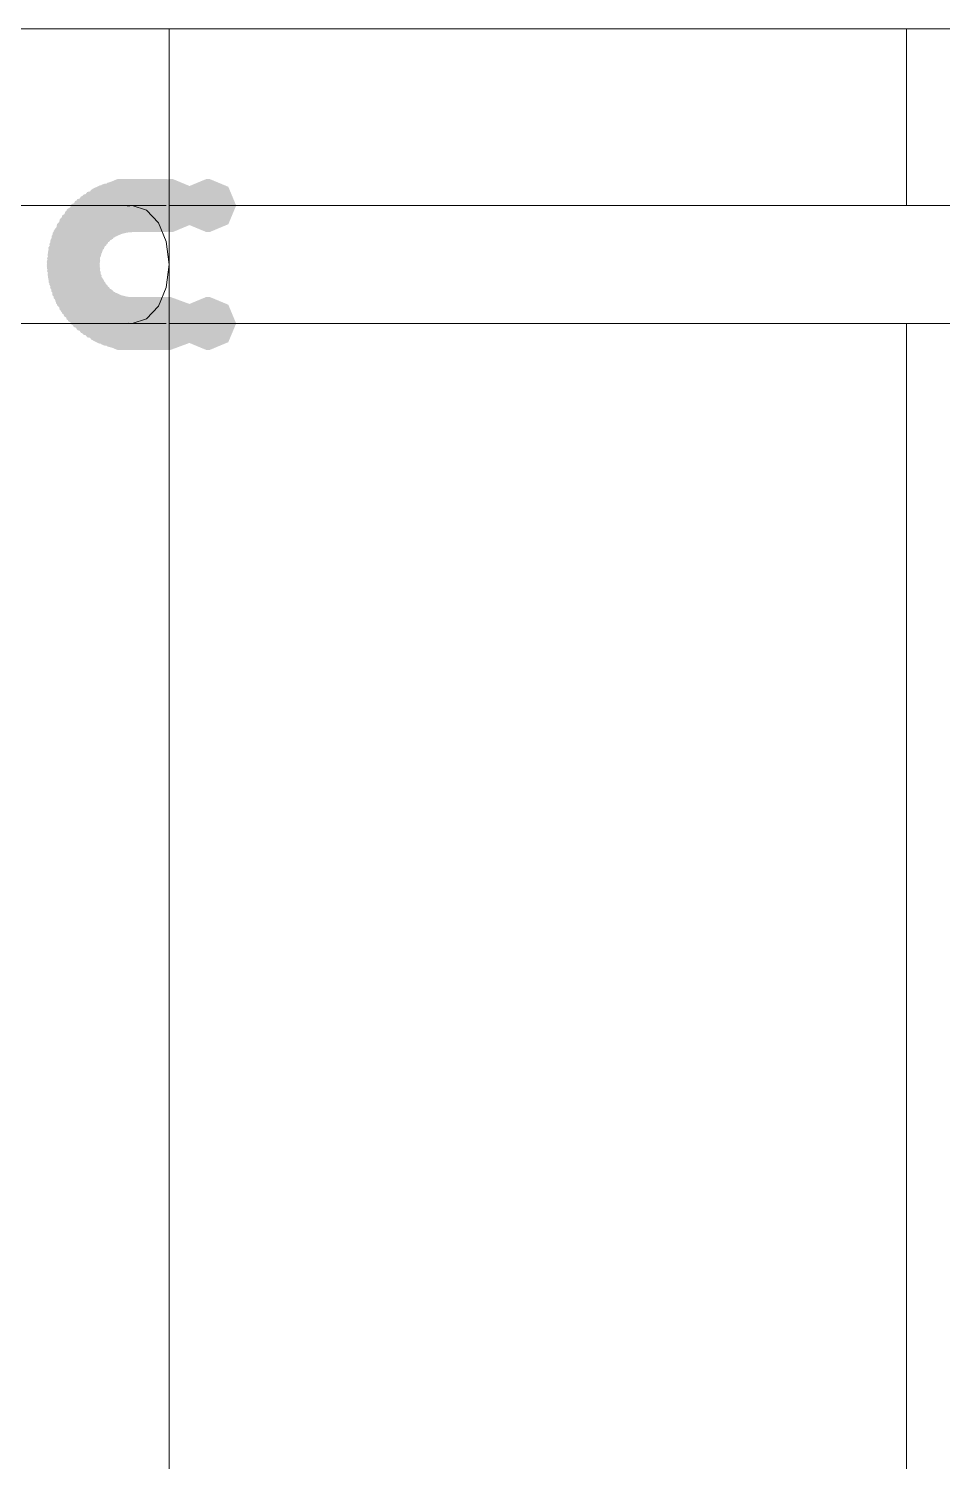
# Model space of a CAD drawing. Header units: millimetres. Extents: x -546 to 1681, y -650 to 1730.
# Drawn here: x 639.745 to 642.842, y 504.698 to 509.558 of the extents above; entities that cross this region are included whole.
import ezdxf

# ---------------------------------------------------------------- set-up
doc = ezdxf.new("R2010")
doc.units = ezdxf.units.MM

msp = doc.modelspace()

# ---------------------------------------------------------------- hatches: boundary and pattern name
h = msp.add_hatch(color=7)
h.dxf.hatch_style = 2
h.paths.add_polyline_path([(640.0678, 508.8632), (640.1231, 508.9043), (640.1333, 508.9724), (640.0922, 509.0276), (640.0241, 509.0379), (640.0122, 509.0349), (639.9569, 508.9938), (639.9467, 508.9257), (639.9877, 508.8705), (640.0558, 508.8602)])
h = msp.add_hatch(color=7)
h.dxf.hatch_style = 2
h.paths.add_polyline_path([(640.056, 508.8675), (640.1195, 508.894), (640.146, 508.9575), (640.1195, 509.0211), (640.056, 509.0475), (640.046, 509.0475), (639.9824, 509.0211), (639.956, 508.9575), (639.9824, 508.894), (640.046, 508.8675)])
h = msp.add_hatch(color=7)
h.dxf.hatch_style = 2
h.paths.add_polyline_path([(640.0798, 508.8662), (640.1351, 508.9073), (640.1453, 508.9754), (640.1042, 509.0306), (640.0362, 509.0409), (640.0241, 509.0379), (639.9689, 508.9968), (639.9587, 508.9287), (639.9997, 508.8735), (640.0678, 508.8632)])
h = msp.add_hatch(color=7)
h.dxf.hatch_style = 2
h.paths.add_polyline_path([(640.068, 508.8675), (640.1315, 508.894), (640.158, 508.9575), (640.1315, 509.0211), (640.068, 509.0475), (640.056, 509.0475), (639.9924, 509.0211), (639.966, 508.9575), (639.9924, 508.894), (640.056, 508.8675)])
h = msp.add_hatch(color=7)
h.dxf.hatch_style = 2
h.paths.add_polyline_path([(640.0847, 508.8666), (640.1435, 508.9024), (640.1599, 508.9692), (640.1241, 509.028), (640.0573, 509.0445), (640.0443, 509.0425), (639.9855, 509.0067), (639.969, 508.9399), (640.0048, 508.8811), (640.0717, 508.8646)])
h = msp.add_hatch(color=7)
h.dxf.hatch_style = 2
h.paths.add_polyline_path([(640.08, 508.8675), (640.1435, 508.894), (640.17, 508.9575), (640.1435, 509.0211), (640.08, 509.0475), (640.068, 509.0475), (640.0044, 509.0211), (639.978, 508.9575), (640.0044, 508.894), (640.068, 508.8675)])
h = msp.add_hatch(color=7)
h.dxf.hatch_style = 2
h.paths.add_polyline_path([(640.0905, 508.8669), (640.1516, 508.8985), (640.1727, 508.964), (640.141, 509.0252), (640.0755, 509.0462), (640.0635, 509.0452), (640.0024, 509.0136), (639.9813, 508.9481), (640.0129, 508.8869), (640.0785, 508.8659)])
h = msp.add_hatch(color=7)
h.dxf.hatch_style = 2
h.paths.add_polyline_path([(640.092, 508.8675), (640.1555, 508.894), (640.182, 508.9575), (640.1555, 509.0211), (640.092, 509.0475), (640.08, 509.0475), (640.0164, 509.0211), (639.99, 508.9575), (640.0164, 508.894), (640.08, 508.8675)])
h = msp.add_hatch(color=7)
h.dxf.hatch_style = 2
h.paths.add_polyline_path([(640.1029, 508.8678), (640.1642, 508.899), (640.1857, 508.9645), (640.1545, 509.0258), (640.0891, 509.0473), (640.0761, 509.0463), (640.0147, 509.015), (639.9932, 508.9496), (640.0245, 508.8883), (640.0899, 508.8668)])
h = msp.add_hatch(color=7)
h.dxf.hatch_style = 2
h.paths.add_polyline_path([(640.104, 508.8675), (640.1675, 508.894), (640.194, 508.9575), (640.1675, 509.0211), (640.104, 509.0475), (640.092, 509.0475), (640.0284, 509.0211), (640.002, 508.9575), (640.0284, 508.894), (640.092, 508.8675)])
h = msp.add_hatch(color=7)
h.dxf.hatch_style = 2
h.paths.add_polyline_path([(640.115, 508.8675), (640.1785, 508.894), (640.205, 508.9575), (640.1785, 509.0211), (640.115, 509.0475), (640.104, 509.0475), (640.0404, 509.0211), (640.014, 508.9575), (640.0404, 508.894), (640.104, 508.8675)])
h = msp.add_hatch(color=7)
h.dxf.hatch_style = 2
h.paths.add_polyline_path([(640.127, 508.8675), (640.1905, 508.894), (640.217, 508.9575), (640.1905, 509.0211), (640.127, 509.0475), (640.115, 509.0475), (640.0514, 509.0211), (640.025, 508.9575), (640.0514, 508.894), (640.115, 508.8675)])
h = msp.add_hatch(color=7)
h.dxf.hatch_style = 2
h.paths.add_polyline_path([(640.138, 508.8675), (640.2015, 508.894), (640.228, 508.9575), (640.2015, 509.0211), (640.138, 509.0475), (640.127, 509.0475), (640.0634, 509.0211), (640.037, 508.9575), (640.0634, 508.894), (640.127, 508.8675)])
h = msp.add_hatch(color=7)
h.dxf.hatch_style = 2
h.paths.add_polyline_path([(640.15, 508.8675), (640.2135, 508.894), (640.24, 508.9575), (640.2135, 509.0211), (640.15, 509.0475), (640.138, 509.0475), (640.0744, 509.0211), (640.048, 508.9575), (640.0744, 508.894), (640.138, 508.8675)])
h = msp.add_hatch(color=7)
h.dxf.hatch_style = 2
h.paths.add_polyline_path([(640.161, 508.8675), (640.2245, 508.894), (640.251, 508.9575), (640.2245, 509.0211), (640.161, 509.0475), (640.15, 509.0475), (640.0864, 509.0211), (640.06, 508.9575), (640.0864, 508.894), (640.15, 508.8675)])
h = msp.add_hatch(color=7)
h.dxf.hatch_style = 2
h.paths.add_polyline_path([(640.172, 508.8675), (640.2355, 508.894), (640.262, 508.9575), (640.2355, 509.0211), (640.172, 509.0475), (640.161, 509.0475), (640.0974, 509.0211), (640.071, 508.9575), (640.0974, 508.894), (640.161, 508.8675)])
h = msp.add_hatch(color=7)
h.dxf.hatch_style = 2
h.paths.add_polyline_path([(640.183, 508.8675), (640.2465, 508.894), (640.273, 508.9575), (640.2465, 509.0211), (640.183, 509.0475), (640.172, 509.0475), (640.1084, 509.0211), (640.082, 508.9575), (640.1084, 508.894), (640.172, 508.8675)])
h = msp.add_hatch(color=7)
h.dxf.hatch_style = 2
h.paths.add_polyline_path([(640.193, 508.8675), (640.2565, 508.894), (640.283, 508.9575), (640.2565, 509.0211), (640.193, 509.0475), (640.183, 509.0475), (640.1194, 509.0211), (640.093, 508.9575), (640.1194, 508.894), (640.183, 508.8675)])
h = msp.add_hatch(color=7)
h.dxf.hatch_style = 2
h.paths.add_polyline_path([(640.204, 508.8675), (640.2675, 508.894), (640.294, 508.9575), (640.2675, 509.0211), (640.204, 509.0475), (640.193, 509.0475), (640.1294, 509.0211), (640.103, 508.9575), (640.1294, 508.894), (640.193, 508.8675)])
h = msp.add_hatch(color=7)
h.dxf.hatch_style = 2
h.paths.add_polyline_path([(640.214, 508.8675), (640.2775, 508.894), (640.304, 508.9575), (640.2775, 509.0211), (640.214, 509.0475), (640.204, 509.0475), (640.1404, 509.0211), (640.114, 508.9575), (640.1404, 508.894), (640.204, 508.8675)])
h = msp.add_hatch(color=7)
h.dxf.hatch_style = 2
h.paths.add_polyline_path([(640.223, 508.8675), (640.2865, 508.894), (640.313, 508.9575), (640.2865, 509.0211), (640.223, 509.0475), (640.1504, 509.0211), (640.124, 508.9575), (640.1504, 508.894)])
h = msp.add_hatch(color=7)
h.dxf.hatch_style = 2
h.paths.add_polyline_path([(640.233, 508.8675), (640.2965, 508.894), (640.323, 508.9575), (640.2965, 509.0211), (640.233, 509.0475), (640.223, 509.0475), (640.1594, 509.0211), (640.133, 508.9575), (640.1594, 508.894), (640.223, 508.8675)])
h = msp.add_hatch(color=7)
h.dxf.hatch_style = 2
h.paths.add_polyline_path([(640.347, 509.0475), (640.2834, 509.0211), (640.257, 508.9575), (640.2834, 508.894), (640.347, 508.8675), (640.358, 508.8675), (640.4215, 508.894), (640.448, 508.9575), (640.4215, 509.0211), (640.358, 509.0475)])
h = msp.add_hatch(color=7)
h.dxf.hatch_style = 2
h.paths.add_polyline_path([(640.0195, 508.8362), (640.0506, 508.8977), (640.0293, 508.9631), (639.9679, 508.9942), (639.9024, 508.9729), (639.8644, 508.9054), (639.8856, 508.84), (639.9471, 508.8089)])
h = msp.add_hatch(color=7)
h.dxf.hatch_style = 2
h.paths.add_polyline_path([(640.0265, 508.8422), (640.0576, 508.9037), (640.0363, 508.9691), (639.9749, 509.0002), (639.9094, 508.9789), (639.8714, 508.9114), (639.8926, 508.846), (639.9541, 508.8149)])
h = msp.add_hatch(color=7)
h.dxf.hatch_style = 2
h.paths.add_polyline_path([(640.03, 508.8445), (640.065, 508.9038), (640.048, 508.9705), (639.9887, 509.0055), (639.922, 508.9885), (639.879, 508.9233), (639.896, 508.8565), (639.9553, 508.8216)])
h = msp.add_hatch(color=7)
h.dxf.hatch_style = 2
h.paths.add_polyline_path([(640.038, 508.8505), (640.073, 508.9098), (640.056, 508.9765), (639.9967, 509.0115), (639.93, 508.9945), (639.887, 508.9293), (639.904, 508.8625), (639.9633, 508.8276)])
h = msp.add_hatch(color=7)
h.dxf.hatch_style = 2
h.paths.add_polyline_path([(640.0429, 508.8537), (640.0811, 508.9109), (640.0679, 508.9785), (640.0106, 509.0167), (639.9431, 509.0034), (639.8958, 508.9402), (639.9091, 508.8726), (639.9663, 508.8344)])
h = msp.add_hatch(color=7)
h.dxf.hatch_style = 2
h.paths.add_polyline_path([(640.0457, 508.8549), (640.0884, 508.9089), (640.0807, 508.9773), (640.0267, 509.02), (639.9583, 509.0122), (639.9065, 508.9532), (639.9143, 508.8848), (639.9683, 508.8421)])
h = msp.add_hatch(color=7)
h.dxf.hatch_style = 2
h.paths.add_polyline_path([(640.0522, 508.858), (640.0973, 508.9101), (640.0925, 508.9788), (640.0404, 509.0238), (639.9717, 509.019), (639.9617, 509.014), (639.9167, 508.962), (639.9215, 508.8933), (639.9736, 508.8483), (640.0422, 508.853)])
h = msp.add_hatch(color=7)
h.dxf.hatch_style = 2
h.paths.add_polyline_path([(640.0602, 508.8616), (640.1071, 508.912), (640.1049, 508.9808), (640.0545, 509.0277), (639.9857, 509.0255), (639.9747, 509.0205), (639.9278, 508.9701), (639.93, 508.9013), (639.9804, 508.8544), (640.0492, 508.8566)])
h = msp.add_hatch(color=7)
h.dxf.hatch_style = 2
h.paths.add_polyline_path([(640.0647, 508.863), (640.1154, 508.9095), (640.1186, 508.9783), (640.072, 509.029), (640.0032, 509.0321), (639.9922, 509.0281), (639.9415, 508.9816), (639.9384, 508.9128), (639.985, 508.8621), (640.0537, 508.859)])
h = msp.add_hatch(color=7)
h.dxf.hatch_style = 2
h.paths.add_polyline_path([(639.9999, 508.8106), (640.0131, 508.8782), (639.9749, 508.9354), (639.9073, 508.9487), (639.8501, 508.9105), (639.8328, 508.8369), (639.8711, 508.7797), (639.9386, 508.7664)])
h = msp.add_hatch(color=7)
h.dxf.hatch_style = 2
h.paths.add_polyline_path([(640.0071, 508.8229), (640.0157, 508.8912), (639.9736, 508.9457), (639.9053, 508.9543), (639.8508, 508.9122), (639.8383, 508.8369), (639.8803, 508.7824), (639.9486, 508.7738)])
h = msp.add_hatch(color=7)
h.dxf.hatch_style = 2
h.paths.add_polyline_path([(640.0079, 508.8236), (640.0211, 508.8912), (639.9829, 508.9484), (639.9153, 508.9617), (639.8581, 508.9235), (639.8408, 508.8499), (639.8791, 508.7927), (639.9466, 508.7794)])
h = msp.add_hatch(color=7)
h.dxf.hatch_style = 2
h.paths.add_polyline_path([(640.0071, 508.8219), (640.0275, 508.8877), (639.9956, 508.9487), (639.9298, 508.9691), (639.8688, 508.9372), (639.8435, 508.8654), (639.8754, 508.8044), (639.9411, 508.784)])
h = msp.add_hatch(color=7)
h.dxf.hatch_style = 2
h.paths.add_polyline_path([(640.0121, 508.8279), (640.0325, 508.8937), (640.0006, 508.9547), (639.9348, 508.9751), (639.8738, 508.9432), (639.8485, 508.8714), (639.8804, 508.8104), (639.9461, 508.79)])
h = msp.add_hatch(color=7)
h.dxf.hatch_style = 2
h.paths.add_polyline_path([(640.0212, 508.8402), (640.0366, 508.9073), (640.0003, 508.9658), (639.9332, 508.9812), (639.8747, 508.9449), (639.8543, 508.8708), (639.8907, 508.8123), (639.9578, 508.7969)])
h = msp.add_hatch(color=7)
h.dxf.hatch_style = 2
h.paths.add_polyline_path([(640.0176, 508.8349), (640.0439, 508.8985), (640.0176, 508.9622), (639.954, 508.9884), (639.8903, 508.9622), (639.8581, 508.8925), (639.8843, 508.8289), (639.948, 508.8027)])
h = msp.add_hatch(color=7)
h.dxf.hatch_style = 2
h.paths.add_polyline_path([(639.9912, 508.7919), (639.9778, 508.8594), (639.9206, 508.8978), (639.8531, 508.8843), (639.8147, 508.8272), (639.8272, 508.7547), (639.8843, 508.7163), (639.9518, 508.7298)])
h = msp.add_hatch(color=7)
h.dxf.hatch_style = 2
h.paths.add_polyline_path([(639.9942, 508.8029), (639.9808, 508.8704), (639.9236, 508.9088), (639.8561, 508.8953), (639.8177, 508.8382), (639.8302, 508.7657), (639.8873, 508.7273), (639.9548, 508.7408)])
h = msp.add_hatch(color=7)
h.dxf.hatch_style = 2
h.paths.add_polyline_path([(639.9904, 508.7871), (639.9854, 508.8557), (639.9334, 508.9009), (639.8648, 508.8959), (639.8196, 508.844), (639.8226, 508.7693), (639.8745, 508.7242), (639.9432, 508.7291)])
h = msp.add_hatch(color=7)
h.dxf.hatch_style = 2
h.paths.add_polyline_path([(639.9934, 508.7981), (639.9884, 508.8667), (639.9364, 508.9119), (639.8678, 508.9069), (639.8226, 508.855), (639.8256, 508.7803), (639.8775, 508.7352), (639.9462, 508.7401)])
h = msp.add_hatch(color=7)
h.dxf.hatch_style = 2
h.paths.add_polyline_path([(639.9935, 508.7973), (639.9983, 508.866), (639.9532, 508.918), (639.8846, 508.9228), (639.8325, 508.8778), (639.8247, 508.8031), (639.8697, 508.7511), (639.9384, 508.7463)])
h = msp.add_hatch(color=7)
h.dxf.hatch_style = 2
h.paths.add_polyline_path([(639.9935, 508.7981), (639.9926, 508.867), (639.9434, 508.9151), (639.8746, 508.9142), (639.8264, 508.865), (639.8254, 508.7911), (639.8746, 508.743), (639.9434, 508.7439)])
h = msp.add_hatch(color=7)
h.dxf.hatch_style = 2
h.paths.add_polyline_path([(639.9952, 508.8022), (640.0052, 508.8703), (639.9643, 508.9257), (639.8962, 508.9358), (639.8408, 508.8949), (639.8278, 508.8217), (639.8687, 508.7664), (639.9368, 508.7563)])
h = msp.add_hatch(color=7)
h.dxf.hatch_style = 2
h.paths.add_polyline_path([(640.0004, 508.8151), (639.9954, 508.8837), (639.9434, 508.9289), (639.8748, 508.9239), (639.8296, 508.872), (639.8326, 508.7973), (639.8845, 508.7522), (639.9532, 508.7571)])
h = msp.add_hatch(color=7)
h.dxf.hatch_style = 2
h.paths.add_polyline_path([(640.0015, 508.8143), (640.0063, 508.883), (639.9612, 508.935), (639.8926, 508.9398), (639.8405, 508.8948), (639.8327, 508.8201), (639.8777, 508.7681), (639.9464, 508.7633)])
h = msp.add_hatch(color=7)
h.dxf.hatch_style = 2
h.paths.add_polyline_path([(639.986, 508.7685), (639.9595, 508.8321), (639.896, 508.8585), (639.8324, 508.8321), (639.806, 508.7685), (639.8324, 508.7), (639.896, 508.6735), (639.9595, 508.7)])
h = msp.add_hatch(color=7)
h.dxf.hatch_style = 2
h.paths.add_polyline_path([(639.986, 508.7635), (639.9595, 508.8271), (639.896, 508.8535), (639.8324, 508.8271), (639.806, 508.7635), (639.8324, 508.695), (639.896, 508.6685), (639.9595, 508.695)])
h = msp.add_hatch(color=7)
h.dxf.hatch_style = 2
h.paths.add_polyline_path([(639.986, 508.7585), (639.9595, 508.8221), (639.896, 508.8485), (639.8324, 508.8221), (639.806, 508.7585), (639.8324, 508.694), (639.896, 508.6675), (639.9595, 508.694)])
h = msp.add_hatch(color=7)
h.dxf.hatch_style = 2
h.paths.add_polyline_path([(639.806, 508.7555), (639.8324, 508.692), (639.896, 508.6655), (639.9595, 508.692), (639.986, 508.7555), (639.9595, 508.8211), (639.896, 508.8475), (639.8324, 508.8211)])
h = msp.add_hatch(color=7)
h.dxf.hatch_style = 2
h.paths.add_polyline_path([(639.806, 508.7505), (639.8324, 508.687), (639.896, 508.6605), (639.9595, 508.687), (639.986, 508.7505), (639.9595, 508.8191), (639.896, 508.8455), (639.8324, 508.8191)])
h = msp.add_hatch(color=7)
h.dxf.hatch_style = 2
h.paths.add_polyline_path([(639.987, 508.7785), (639.9605, 508.8421), (639.897, 508.8685), (639.8334, 508.8421), (639.807, 508.7785), (639.8334, 508.71), (639.897, 508.6835), (639.9605, 508.71)])
h = msp.add_hatch(color=7)
h.dxf.hatch_style = 2
h.paths.add_polyline_path([(639.9852, 508.7559), (639.9718, 508.8234), (639.9146, 508.8618), (639.8471, 508.8483), (639.8087, 508.7912), (639.8212, 508.7187), (639.8783, 508.6803), (639.9458, 508.6938)])
h = msp.add_hatch(color=7)
h.dxf.hatch_style = 2
h.paths.add_polyline_path([(639.989, 508.7935), (639.9625, 508.8571), (639.899, 508.8835), (639.8354, 508.8571), (639.809, 508.7935), (639.8354, 508.725), (639.899, 508.6985), (639.9625, 508.725)])
h = msp.add_hatch(color=7)
h.dxf.hatch_style = 2
h.paths.add_polyline_path([(639.9862, 508.7659), (639.9728, 508.8334), (639.9156, 508.8718), (639.8481, 508.8583), (639.8097, 508.8012), (639.8222, 508.7287), (639.8793, 508.6903), (639.9468, 508.7038)])
h = msp.add_hatch(color=7)
h.dxf.hatch_style = 2
h.paths.add_polyline_path([(639.9872, 508.7709), (639.9738, 508.8384), (639.9166, 508.8768), (639.8491, 508.8633), (639.8107, 508.8062), (639.8232, 508.7337), (639.8803, 508.6953), (639.9478, 508.7088)])
h = msp.add_hatch(color=7)
h.dxf.hatch_style = 2
h.paths.add_polyline_path([(639.9888, 508.7848), (639.9731, 508.8518), (639.9148, 508.8883), (639.8477, 508.8727), (639.8112, 508.8143), (639.8258, 508.7413), (639.8842, 508.7048), (639.9512, 508.7204)])
h = msp.add_hatch(color=7)
h.dxf.hatch_style = 2
h.paths.add_polyline_path([(639.9855, 508.7711), (639.9846, 508.84), (639.9354, 508.8881), (639.8666, 508.8872), (639.8184, 508.838), (639.8174, 508.7641), (639.8666, 508.716), (639.9354, 508.7169)])
h = msp.add_hatch(color=7)
h.dxf.hatch_style = 2
h.paths.add_polyline_path([(639.806, 508.7455), (639.8324, 508.682), (639.896, 508.6555), (639.9595, 508.682), (639.986, 508.7455), (639.9595, 508.8141), (639.896, 508.8405), (639.8324, 508.8141)])
h = msp.add_hatch(color=7)
h.dxf.hatch_style = 2
h.paths.add_polyline_path([(639.807, 508.7355), (639.8334, 508.672), (639.897, 508.6455), (639.9605, 508.672), (639.987, 508.7355), (639.9605, 508.8041), (639.897, 508.8305), (639.8334, 508.8041)])
h = msp.add_hatch(color=7)
h.dxf.hatch_style = 2
h.paths.add_polyline_path([(639.8087, 508.7229), (639.8471, 508.6658), (639.9146, 508.6523), (639.9718, 508.6907), (639.9852, 508.7582), (639.9458, 508.8203), (639.8783, 508.8338), (639.8212, 508.7954)])
h = msp.add_hatch(color=7)
h.dxf.hatch_style = 2
h.paths.add_polyline_path([(639.809, 508.7205), (639.8354, 508.657), (639.899, 508.6305), (639.9625, 508.657), (639.989, 508.7205), (639.9625, 508.7891), (639.899, 508.8155), (639.8354, 508.7891)])
h = msp.add_hatch(color=7)
h.dxf.hatch_style = 2
h.paths.add_polyline_path([(639.8097, 508.7129), (639.8481, 508.6558), (639.9156, 508.6423), (639.9728, 508.6807), (639.9862, 508.7482), (639.9468, 508.8103), (639.8793, 508.8238), (639.8222, 508.7854)])
h = msp.add_hatch(color=7)
h.dxf.hatch_style = 2
h.paths.add_polyline_path([(639.8107, 508.7079), (639.8491, 508.6508), (639.9166, 508.6373), (639.9738, 508.6757), (639.9872, 508.7432), (639.9478, 508.8053), (639.8803, 508.8188), (639.8232, 508.7804)])
h = msp.add_hatch(color=7)
h.dxf.hatch_style = 2
h.paths.add_polyline_path([(639.8117, 508.6979), (639.8501, 508.6408), (639.9176, 508.6273), (639.9748, 508.6657), (639.9882, 508.7332), (639.9488, 508.7953), (639.8813, 508.8088), (639.8242, 508.7704)])
h = msp.add_hatch(color=7)
h.dxf.hatch_style = 2
h.paths.add_polyline_path([(639.8142, 508.6898), (639.8507, 508.6314), (639.9178, 508.6158), (639.9761, 508.6523), (639.9918, 508.7193), (639.9542, 508.7837), (639.8872, 508.7993), (639.8288, 508.7628)])
h = msp.add_hatch(color=7)
h.dxf.hatch_style = 2
h.paths.add_polyline_path([(639.8184, 508.6771), (639.8666, 508.6279), (639.9354, 508.627), (639.9846, 508.6751), (639.9855, 508.744), (639.9354, 508.7982), (639.8666, 508.7991), (639.8174, 508.751)])
h = msp.add_hatch(color=7)
h.dxf.hatch_style = 2
h.paths.add_polyline_path([(639.8172, 508.6788), (639.8537, 508.6204), (639.9208, 508.6048), (639.9791, 508.6413), (639.9948, 508.7083), (639.9572, 508.7727), (639.8902, 508.7883), (639.8318, 508.7518)])
h = msp.add_hatch(color=7)
h.dxf.hatch_style = 2
h.paths.add_polyline_path([(639.8214, 508.6661), (639.8696, 508.6169), (639.9384, 508.616), (639.9876, 508.6641), (639.9885, 508.733), (639.9384, 508.7872), (639.8696, 508.7881), (639.8204, 508.74)])
h = msp.add_hatch(color=7)
h.dxf.hatch_style = 2
h.paths.add_polyline_path([(639.8358, 508.6312), (639.8912, 508.5903), (639.9593, 508.6004), (640.0002, 508.6557), (639.9902, 508.7239), (639.9318, 508.7698), (639.8637, 508.7597), (639.8228, 508.7043)])
h = msp.add_hatch(color=7)
h.dxf.hatch_style = 2
h.paths.add_polyline_path([(639.8244, 508.6551), (639.8726, 508.6059), (639.9414, 508.605), (639.9906, 508.6531), (639.9915, 508.722), (639.9414, 508.7762), (639.8726, 508.7771), (639.8234, 508.729)])
h = msp.add_hatch(color=7)
h.dxf.hatch_style = 2
h.paths.add_polyline_path([(639.8246, 508.6541), (639.8698, 508.6021), (639.9384, 508.5972), (639.9904, 508.6423), (639.9954, 508.711), (639.9482, 508.7689), (639.8795, 508.7739), (639.8276, 508.7287)])
h = msp.add_hatch(color=7)
h.dxf.hatch_style = 2
h.paths.add_polyline_path([(639.8296, 508.6431), (639.8748, 508.5911), (639.9434, 508.5862), (639.9954, 508.6313), (640.0004, 508.7), (639.9532, 508.7579), (639.8845, 508.7629), (639.8326, 508.7177)])
h = msp.add_hatch(color=7)
h.dxf.hatch_style = 2
h.paths.add_polyline_path([(639.8375, 508.6253), (639.8896, 508.5803), (639.9582, 508.585), (640.0033, 508.6371), (639.9985, 508.7058), (639.9434, 508.7568), (639.8747, 508.752), (639.8297, 508.7)])
h = msp.add_hatch(color=7)
h.dxf.hatch_style = 2
h.paths.add_polyline_path([(639.8405, 508.6193), (639.8926, 508.5743), (639.9612, 508.579), (640.0063, 508.6311), (640.0015, 508.6998), (639.9464, 508.7508), (639.8777, 508.746), (639.8327, 508.694)])
h = msp.add_hatch(color=7)
h.dxf.hatch_style = 2
h.paths.add_polyline_path([(639.8501, 508.6036), (639.9073, 508.5654), (639.9749, 508.5787), (640.0131, 508.6359), (639.9999, 508.7035), (639.9386, 508.7477), (639.8711, 508.7344), (639.8328, 508.6772)])
h = msp.add_hatch(color=7)
h.dxf.hatch_style = 2
h.paths.add_polyline_path([(639.8541, 508.5976), (639.9113, 508.5594), (639.9789, 508.5727), (640.0171, 508.6299), (640.0039, 508.6975), (639.9426, 508.7417), (639.8751, 508.7284), (639.8368, 508.6712)])
h = msp.add_hatch(color=7)
h.dxf.hatch_style = 2
h.paths.add_polyline_path([(639.8581, 508.5916), (639.9153, 508.5534), (639.9829, 508.5667), (640.0211, 508.6239), (640.0079, 508.6915), (639.9466, 508.7357), (639.8791, 508.7224), (639.8408, 508.6652)])
h = msp.add_hatch(color=7)
h.dxf.hatch_style = 2
h.paths.add_polyline_path([(639.8647, 508.5822), (639.9232, 508.5459), (639.9903, 508.5613), (640.0266, 508.6198), (640.0112, 508.6869), (639.9478, 508.7302), (639.8807, 508.7148), (639.8443, 508.6563)])
h = msp.add_hatch(color=7)
h.dxf.hatch_style = 2
h.paths.add_polyline_path([(639.8738, 508.5709), (639.9348, 508.539), (640.0006, 508.5594), (640.0325, 508.6204), (640.0121, 508.6862), (639.9461, 508.7241), (639.8804, 508.7037), (639.8485, 508.6427)])
h = msp.add_hatch(color=7)
h.dxf.hatch_style = 2
h.paths.add_polyline_path([(639.8788, 508.5649), (639.9398, 508.533), (640.0056, 508.5534), (640.0375, 508.6144), (640.0171, 508.6802), (639.9511, 508.7181), (639.8854, 508.6977), (639.8535, 508.6367)])
h = msp.add_hatch(color=7)
h.dxf.hatch_style = 2
h.paths.add_polyline_path([(639.8903, 508.5529), (639.954, 508.5267), (640.0176, 508.5529), (640.0439, 508.6165), (640.0176, 508.6802), (639.948, 508.7124), (639.8843, 508.6862), (639.8581, 508.6225)])
h = msp.add_hatch(color=7)
h.dxf.hatch_style = 2
h.paths.add_polyline_path([(639.8973, 508.5459), (639.961, 508.5197), (640.0246, 508.5459), (640.0509, 508.6095), (640.0246, 508.6732), (639.954, 508.7064), (639.8903, 508.6802), (639.8641, 508.6165)])
h = msp.add_hatch(color=7)
h.dxf.hatch_style = 2
h.paths.add_polyline_path([(639.9094, 508.5352), (639.9749, 508.5139), (640.0363, 508.545), (640.0576, 508.6104), (640.0265, 508.6719), (639.9541, 508.6992), (639.8926, 508.6681), (639.8714, 508.6027)])
h = msp.add_hatch(color=7)
h.dxf.hatch_style = 2
h.paths.add_polyline_path([(639.922, 508.5255), (639.9887, 508.5086), (640.048, 508.5435), (640.065, 508.6103), (640.03, 508.6695), (639.9553, 508.6925), (639.896, 508.6575), (639.879, 508.5908)])
h = msp.add_hatch(color=7)
h.dxf.hatch_style = 2
h.paths.add_polyline_path([(639.93, 508.5195), (639.9967, 508.5026), (640.056, 508.5375), (640.073, 508.6043), (640.038, 508.6635), (639.9633, 508.6865), (639.904, 508.6515), (639.887, 508.5848)])
h = msp.add_hatch(color=7)
h.dxf.hatch_style = 2
h.paths.add_polyline_path([(639.9431, 508.5107), (640.0106, 508.4974), (640.0679, 508.5356), (640.0811, 508.6032), (640.0429, 508.6604), (639.9663, 508.6797), (639.9091, 508.6415), (639.8958, 508.5739)])
h = msp.add_hatch(color=7)
h.dxf.hatch_style = 2
h.paths.add_polyline_path([(639.9583, 508.5019), (640.0267, 508.4941), (640.0807, 508.5368), (640.0884, 508.6052), (640.0457, 508.6592), (639.9683, 508.672), (639.9143, 508.6293), (639.9065, 508.5609)])
h = msp.add_hatch(color=7)
h.dxf.hatch_style = 2
h.paths.add_polyline_path([(639.9717, 508.495), (640.0404, 508.4903), (640.0925, 508.5353), (640.0973, 508.604), (640.0522, 508.656), (640.0422, 508.661), (639.9736, 508.6658), (639.9215, 508.6208), (639.9167, 508.5521), (639.9617, 508.5)])
h = msp.add_hatch(color=7)
h.dxf.hatch_style = 2
h.paths.add_polyline_path([(639.9857, 508.4886), (640.0545, 508.4864), (640.1049, 508.5333), (640.1071, 508.6021), (640.0602, 508.6525), (640.0492, 508.6575), (639.9804, 508.6597), (639.93, 508.6128), (639.9278, 508.544), (639.9747, 508.4936)])
h = msp.add_hatch(color=7)
h.dxf.hatch_style = 2
h.paths.add_polyline_path([(640.0032, 508.482), (640.072, 508.4851), (640.1186, 508.5358), (640.1154, 508.6046), (640.0647, 508.6511), (640.0537, 508.6551), (639.985, 508.652), (639.9384, 508.6013), (639.9415, 508.5325), (639.9922, 508.486)])
h = msp.add_hatch(color=7)
h.dxf.hatch_style = 2
h.paths.add_polyline_path([(640.0241, 508.4762), (640.0922, 508.4865), (640.1333, 508.5417), (640.1231, 508.6098), (640.0678, 508.6509), (640.0558, 508.6539), (639.9877, 508.6436), (639.9467, 508.5884), (639.9569, 508.5203), (640.0122, 508.4792)])
h = msp.add_hatch(color=7)
h.dxf.hatch_style = 2
h.paths.add_polyline_path([(640.0362, 508.4732), (640.1042, 508.4835), (640.1453, 508.5387), (640.1351, 508.6068), (640.0798, 508.6479), (640.0678, 508.6509), (639.9997, 508.6406), (639.9587, 508.5854), (639.9689, 508.5173), (640.0241, 508.4762)])
h = msp.add_hatch(color=7)
h.dxf.hatch_style = 2
h.paths.add_polyline_path([(640.0573, 508.4696), (640.1241, 508.4861), (640.1599, 508.5449), (640.1435, 508.6117), (640.0847, 508.6475), (640.0717, 508.6495), (640.0048, 508.633), (639.969, 508.5742), (639.9855, 508.5074), (640.0443, 508.4716)])
h = msp.add_hatch(color=7)
h.dxf.hatch_style = 2
h.paths.add_polyline_path([(640.046, 508.6475), (639.9824, 508.6211), (639.956, 508.5575), (639.9824, 508.494), (640.046, 508.4675), (640.058, 508.4675), (640.1215, 508.494), (640.148, 508.5575), (640.1215, 508.6211), (640.058, 508.6475)])
h = msp.add_hatch(color=7)
h.dxf.hatch_style = 2
h.paths.add_polyline_path([(640.058, 508.6475), (639.9944, 508.6211), (639.968, 508.5575), (639.9944, 508.494), (640.058, 508.4675), (640.07, 508.4675), (640.1335, 508.494), (640.16, 508.5575), (640.1335, 508.6211), (640.07, 508.6475)])
h = msp.add_hatch(color=7)
h.dxf.hatch_style = 2
h.paths.add_polyline_path([(640.07, 508.6475), (640.0064, 508.6211), (639.98, 508.5575), (640.0064, 508.494), (640.07, 508.4675), (640.081, 508.4675), (640.1445, 508.494), (640.171, 508.5575), (640.1445, 508.6211), (640.081, 508.6475)])
h = msp.add_hatch(color=7)
h.dxf.hatch_style = 2
h.paths.add_polyline_path([(640.0755, 508.4679), (640.141, 508.4889), (640.1727, 508.5501), (640.1516, 508.6156), (640.0905, 508.6472), (640.0785, 508.6482), (640.0129, 508.6272), (639.9813, 508.566), (640.0024, 508.5005), (640.0635, 508.4689)])
h = msp.add_hatch(color=7)
h.dxf.hatch_style = 2
h.paths.add_polyline_path([(640.081, 508.6475), (640.0174, 508.6211), (639.991, 508.5575), (640.0174, 508.494), (640.081, 508.4675), (640.093, 508.4675), (640.1565, 508.494), (640.183, 508.5575), (640.1565, 508.6211), (640.093, 508.6475)])
h = msp.add_hatch(color=7)
h.dxf.hatch_style = 2
h.paths.add_polyline_path([(640.096, 508.4675), (640.1595, 508.494), (640.186, 508.5575), (640.1595, 508.6211), (640.096, 508.6475), (640.083, 508.6475), (640.0194, 508.6211), (639.993, 508.5575), (640.0194, 508.494), (640.083, 508.4675)])
h = msp.add_hatch(color=7)
h.dxf.hatch_style = 2
h.paths.add_polyline_path([(640.093, 508.6475), (640.0294, 508.6211), (640.003, 508.5575), (640.0294, 508.494), (640.093, 508.4675), (640.105, 508.4675), (640.1685, 508.494), (640.195, 508.5575), (640.1685, 508.6211), (640.105, 508.6475)])
h = msp.add_hatch(color=7)
h.dxf.hatch_style = 2
h.paths.add_polyline_path([(640.105, 508.6475), (640.0414, 508.6211), (640.015, 508.5575), (640.0414, 508.494), (640.105, 508.4675), (640.117, 508.4675), (640.1805, 508.494), (640.207, 508.5575), (640.1805, 508.6211), (640.117, 508.6475)])
h = msp.add_hatch(color=7)
h.dxf.hatch_style = 2
h.paths.add_polyline_path([(640.117, 508.6475), (640.0534, 508.6211), (640.027, 508.5575), (640.0534, 508.494), (640.117, 508.4675), (640.128, 508.4675), (640.1915, 508.494), (640.218, 508.5575), (640.1915, 508.6211), (640.128, 508.6475)])
h = msp.add_hatch(color=7)
h.dxf.hatch_style = 2
h.paths.add_polyline_path([(640.128, 508.6475), (640.0644, 508.6211), (640.038, 508.5575), (640.0644, 508.494), (640.128, 508.4675), (640.14, 508.4675), (640.2035, 508.494), (640.23, 508.5575), (640.2035, 508.6211), (640.14, 508.6475)])
h = msp.add_hatch(color=7)
h.dxf.hatch_style = 2
h.paths.add_polyline_path([(640.14, 508.6475), (640.0764, 508.6211), (640.05, 508.5575), (640.0764, 508.494), (640.14, 508.4675), (640.151, 508.4675), (640.2145, 508.494), (640.241, 508.5575), (640.2145, 508.6211), (640.151, 508.6475)])
h = msp.add_hatch(color=7)
h.dxf.hatch_style = 2
h.paths.add_polyline_path([(640.151, 508.6475), (640.0874, 508.6211), (640.061, 508.5575), (640.0874, 508.494), (640.151, 508.4675), (640.162, 508.4675), (640.2255, 508.494), (640.252, 508.5575), (640.2255, 508.6211), (640.162, 508.6475)])
h = msp.add_hatch(color=7)
h.dxf.hatch_style = 2
h.paths.add_polyline_path([(640.162, 508.6475), (640.0984, 508.6211), (640.072, 508.5575), (640.0984, 508.494), (640.162, 508.4675), (640.173, 508.4675), (640.2365, 508.494), (640.263, 508.5575), (640.2365, 508.6211), (640.173, 508.6475)])
h = msp.add_hatch(color=7)
h.dxf.hatch_style = 2
h.paths.add_polyline_path([(640.173, 508.6475), (640.1094, 508.6211), (640.083, 508.5575), (640.1094, 508.494), (640.173, 508.4675), (640.184, 508.4675), (640.2475, 508.494), (640.274, 508.5575), (640.2475, 508.6211), (640.184, 508.6475)])
h = msp.add_hatch(color=7)
h.dxf.hatch_style = 2
h.paths.add_polyline_path([(640.184, 508.6475), (640.1204, 508.6211), (640.094, 508.5575), (640.1204, 508.494), (640.184, 508.4675), (640.195, 508.4675), (640.2585, 508.494), (640.285, 508.5575), (640.2585, 508.6211), (640.195, 508.6475)])
h = msp.add_hatch(color=7)
h.dxf.hatch_style = 2
h.paths.add_polyline_path([(640.195, 508.6475), (640.1314, 508.6211), (640.105, 508.5575), (640.1314, 508.494), (640.195, 508.4675), (640.205, 508.4675), (640.2685, 508.494), (640.295, 508.5575), (640.2685, 508.6211), (640.205, 508.6475)])
h = msp.add_hatch(color=7)
h.dxf.hatch_style = 2
h.paths.add_polyline_path([(640.205, 508.6475), (640.1414, 508.6211), (640.115, 508.5575), (640.1414, 508.494), (640.205, 508.4675), (640.215, 508.4675), (640.2785, 508.494), (640.305, 508.5575), (640.2785, 508.6211), (640.215, 508.6475)])
h = msp.add_hatch(color=7)
h.dxf.hatch_style = 2
h.paths.add_polyline_path([(640.215, 508.6475), (640.1514, 508.6211), (640.125, 508.5575), (640.1514, 508.494), (640.215, 508.4675), (640.225, 508.4675), (640.2885, 508.494), (640.315, 508.5575), (640.2885, 508.6211), (640.225, 508.6475)])
h = msp.add_hatch(color=7)
h.dxf.hatch_style = 2
h.paths.add_polyline_path([(640.225, 508.6475), (640.1614, 508.6211), (640.135, 508.5575), (640.1614, 508.494), (640.225, 508.4675), (640.2965, 508.494), (640.323, 508.5575), (640.2965, 508.6211)])
h = msp.add_hatch(color=7)
h.dxf.hatch_style = 2
h.paths.add_polyline_path([(640.347, 508.6475), (640.2834, 508.6211), (640.257, 508.5575), (640.2834, 508.494), (640.347, 508.4675), (640.358, 508.4675), (640.4215, 508.494), (640.448, 508.5575), (640.4215, 508.6211), (640.358, 508.6475)])

# ---------------------------------------------------------------- linework, layer by layer
at = {"color": 7, "lineweight": 0}
for points in [[(642.964, 509.5575), (634.621, 509.5575)], [(640.221, 508.9575), (640.221, 509.5575)], [(640.221, 508.9575), (640.221, 509.5575)], [(642.721, 508.9575), (642.721, 509.5575)], [(642.721, 508.9575), (642.721, 509.5575)], [(640.046, 508.9575), (638.781, 508.9575)], [(640.046, 508.9575), (638.781, 508.9575)], [(640.046, 508.9575), (640.211, 508.9575)], [(640.08, 508.9556), (640.096, 508.9576), (640.1446, 508.9418), (640.1843, 508.8988), (640.2111, 508.8352), (640.221, 508.7576)], [(661.421, 508.9575), (640.221, 508.9575)], [(640.221, 508.5575), (640.221, 508.9575)], [(661.421, 508.9575), (640.221, 508.9575)], [(661.421, 508.9575), (640.233, 508.9575)], [(661.421, 508.9575), (640.358, 508.9575)], [(640.221, 508.7576), (640.2111, 508.6799), (640.1843, 508.6163), (640.1446, 508.5733), (640.096, 508.5576), (640.082, 508.5586)], [(640.221, 508.7575), (640.221, 508.7755)], [(640.221, 508.7385), (640.221, 508.7575)], [(638.221, 508.5575), (640.046, 508.5575)], [(640.046, 508.5575), (638.221, 508.5575)], [(640.046, 508.5575), (640.211, 508.5575)], [(640.221, 496.1345), (640.221, 508.5575)], [(640.221, 496.1345), (640.221, 508.5575)], [(640.221, 508.5575), (661.421, 508.5575)], [(661.421, 508.5575), (640.221, 508.5575)], [(640.233, 508.5575), (661.421, 508.5575)], [(661.421, 508.5575), (640.358, 508.5575)], [(642.721, 496.1345), (642.721, 508.5575)], [(642.721, 496.1345), (642.721, 508.5575)]]:
    msp.add_lwpolyline(points, dxfattribs=at)

doc.saveas('drawing.dxf')
